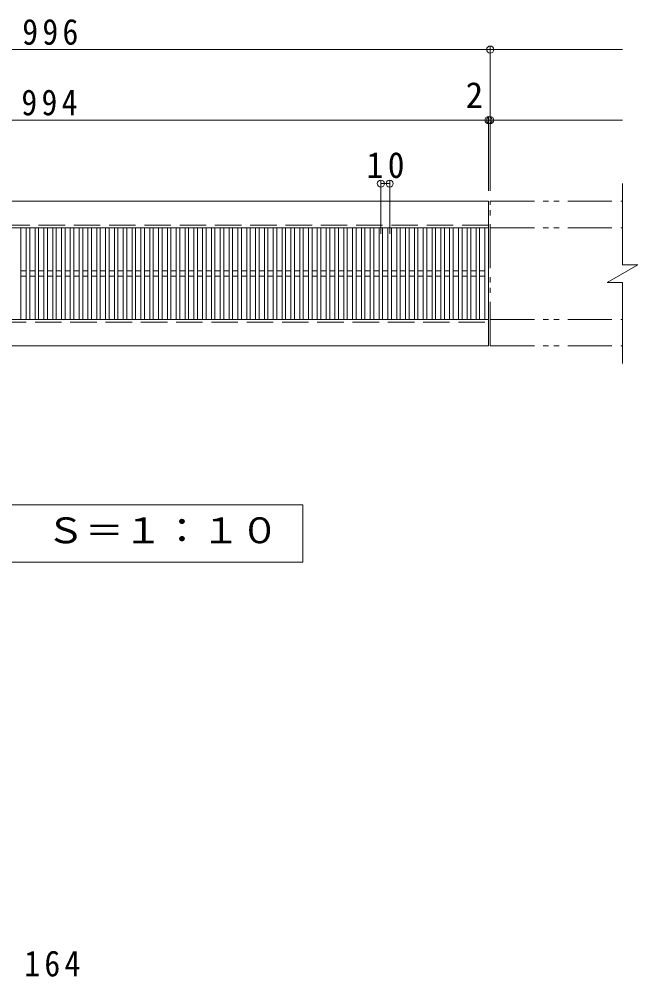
# Model space of a CAD drawing. Units: millimetres at full size, sheet at 1:10, with parts at other scales. Extents: x -1607 to 1699, y -1375 to 1177.
# Drawn here: x -976 to -275, y 91 to 1177 of the extents above; entities that cross this region are included whole.
import ezdxf
from ezdxf.enums import TextEntityAlignment as Align

# ---------------------------------------------------------------- set-up
doc = ezdxf.new("R2010")
doc.units = ezdxf.units.MM
doc.header["$LTSCALE"] = 10
doc.header["$PDMODE"] = 32
doc.header["$PDSIZE"] = 8
doc.linetypes.add('DASHED3', pattern=[4, 3, -1])
doc.linetypes.add('DOUBLE_CHAIN1', pattern=[8.8, 5, -1, 0.6, -0.6, 0.6, -1])
for name, color, linetype, lineweight in [('A-0', 6, 'Continuous', 5), ('C-1', 2, 'Continuous', 9), ('C-2', 3, 'Continuous', 9), ('C-4', 7, 'Continuous', 9), ('C-5', 7, 'Continuous', 9)]:
    doc.layers.add(name, color=color, linetype=linetype, lineweight=lineweight)
doc.styles.add('ＭＳ ゴシック', font='')
doc.styles.get('ＭＳ ゴシック').set_extended_font_data('MS Gothic')

msp = doc.modelspace()

# ---------------------------------------------------------------- linework, layer by layer
at = {"layer": 'C-1'}
for p, q in [((-292.02, 990.69), (-292.02, 898.69)), ((-444.02, 970.69), (-1438.02, 970.69)), ((-309.34, 878.69), (-274.7, 898.69)), ((-292.02, 898.69), (-274.7, 898.69)), ((-309.34, 878.69), (-292.02, 878.69)), ((-292.02, 878.69), (-292.02, 786.69)), ((-1438.02, 836.69), (-444.02, 836.69)), ((-444.02, 836.69), (-444.02, 806.69)), ((-1438.02, 806.69), (-444.02, 806.69))]:
    msp.add_line(p, q, dxfattribs=at)
at = {"layer": 'C-1', "linetype": 'DOUBLE_CHAIN1'}
for p, q in [((-442.02, 970.69), (-292.02, 970.69)), ((-442.02, 806.69), (-442.02, 970.69)), ((-442.02, 940.69), (-292.02, 940.69)), ((-442.02, 836.69), (-292.02, 836.69)), ((-442.02, 806.69), (-292.02, 806.69))]:
    msp.add_line(p, q, dxfattribs=at)
at = {"layer": 'C-1', "linetype": 'DASHED3'}
for p, q in [((-444.02, 943.69), (-1438.02, 943.69)), ((-1438.02, 833.69), (-444.02, 833.69))]:
    msp.add_line(p, q, dxfattribs=at)
at = {"layer": 'C-1'}
msp.add_lwpolyline([(-444.02, 970.69), (-444.02, 940.69), (-1438.02, 940.69)], dxfattribs=at)
at = {"layer": 'C-2'}
for p, q in [((-974.02, 940.69), (-974.02, 836.69)), ((-968.02, 836.69), (-968.02, 940.69)), ((-964.02, 940.69), (-964.02, 836.69)), ((-958.02, 836.69), (-958.02, 940.69)), ((-954.02, 940.69), (-954.02, 836.69)), ((-948.02, 836.69), (-948.02, 940.69)), ((-944.02, 940.69), (-944.02, 836.69)), ((-938.02, 836.69), (-938.02, 940.69)), ((-934.02, 940.69), (-934.02, 836.69)), ((-928.02, 836.69), (-928.02, 940.69)), ((-924.02, 940.69), (-924.02, 836.69)), ((-918.02, 836.69), (-918.02, 940.69)), ((-914.02, 940.69), (-914.02, 836.69)), ((-908.02, 836.69), (-908.02, 940.69)), ((-904.02, 940.69), (-904.02, 836.69)), ((-898.02, 836.69), (-898.02, 940.69)), ((-894.02, 940.69), (-894.02, 836.69)), ((-888.02, 836.69), (-888.02, 940.69)), ((-884.02, 940.69), (-884.02, 836.69)), ((-878.02, 836.69), (-878.02, 940.69)), ((-874.02, 940.69), (-874.02, 836.69)), ((-868.02, 836.69), (-868.02, 940.69)), ((-864.02, 940.69), (-864.02, 836.69)), ((-858.02, 836.69), (-858.02, 940.69)), ((-854.02, 940.69), (-854.02, 836.69)), ((-848.02, 836.69), (-848.02, 940.69)), ((-844.02, 940.69), (-844.02, 836.69)), ((-838.02, 836.69), (-838.02, 940.69)), ((-834.02, 940.69), (-834.02, 836.69)), ((-828.02, 836.69), (-828.02, 940.69)), ((-824.02, 940.69), (-824.02, 836.69)), ((-818.02, 836.69), (-818.02, 940.69)), ((-814.02, 940.69), (-814.02, 836.69)), ((-808.02, 836.69), (-808.02, 940.69)), ((-804.02, 940.69), (-804.02, 836.69)), ((-798.02, 836.69), (-798.02, 940.69)), ((-794.02, 940.69), (-794.02, 836.69)), ((-788.02, 836.69), (-788.02, 940.69)), ((-784.02, 940.69), (-784.02, 836.69)), ((-778.02, 836.69), (-778.02, 940.69)), ((-774.02, 940.69), (-774.02, 836.69)), ((-768.02, 836.69), (-768.02, 940.69)), ((-764.02, 940.69), (-764.02, 836.69)), ((-758.02, 836.69), (-758.02, 940.69)), ((-754.02, 940.69), (-754.02, 836.69)), ((-748.02, 836.69), (-748.02, 940.69)), ((-744.02, 940.69), (-744.02, 836.69)), ((-738.02, 836.69), (-738.02, 940.69)), ((-734.02, 940.69), (-734.02, 836.69)), ((-728.02, 836.69), (-728.02, 940.69)), ((-724.02, 940.69), (-724.02, 836.69)), ((-718.02, 836.69), (-718.02, 940.69)), ((-714.02, 940.69), (-714.02, 836.69)), ((-708.02, 836.69), (-708.02, 940.69)), ((-704.02, 940.69), (-704.02, 836.69)), ((-698.02, 836.69), (-698.02, 940.69)), ((-694.02, 940.69), (-694.02, 836.69)), ((-688.02, 836.69), (-688.02, 940.69)), ((-684.02, 940.69), (-684.02, 836.69)), ((-678.02, 836.69), (-678.02, 940.69)), ((-674.02, 940.69), (-674.02, 836.69)), ((-668.02, 836.69), (-668.02, 940.69)), ((-664.02, 940.69), (-664.02, 836.69)), ((-658.02, 836.69), (-658.02, 940.69)), ((-654.02, 940.69), (-654.02, 836.69)), ((-648.02, 836.69), (-648.02, 940.69)), ((-644.02, 940.69), (-644.02, 836.69)), ((-638.02, 836.69), (-638.02, 940.69)), ((-634.02, 940.69), (-634.02, 836.69)), ((-628.02, 836.69), (-628.02, 940.69)), ((-624.02, 940.69), (-624.02, 836.69)), ((-618.02, 836.69), (-618.02, 940.69)), ((-614.02, 940.69), (-614.02, 836.69)), ((-608.02, 836.69), (-608.02, 940.69)), ((-604.02, 940.69), (-604.02, 836.69)), ((-598.02, 836.69), (-598.02, 940.69)), ((-594.02, 940.69), (-594.02, 836.69)), ((-588.02, 836.69), (-588.02, 940.69)), ((-584.02, 940.69), (-584.02, 836.69)), ((-578.02, 836.69), (-578.02, 940.69)), ((-574.02, 940.69), (-574.02, 836.69)), ((-568.02, 836.69), (-568.02, 940.69)), ((-564.02, 940.69), (-564.02, 836.69)), ((-558.02, 836.69), (-558.02, 940.69)), ((-554.02, 940.69), (-554.02, 836.69)), ((-548.02, 836.69), (-548.02, 940.69)), ((-544.02, 940.69), (-544.02, 836.69)), ((-538.02, 836.69), (-538.02, 940.69)), ((-534.02, 940.69), (-534.02, 836.69)), ((-528.02, 836.69), (-528.02, 940.69)), ((-524.02, 940.69), (-524.02, 836.69)), ((-518.02, 836.69), (-518.02, 940.69)), ((-514.02, 940.69), (-514.02, 836.69)), ((-508.02, 836.69), (-508.02, 940.69)), ((-504.02, 940.69), (-504.02, 836.69)), ((-498.02, 836.69), (-498.02, 940.69)), ((-494.02, 940.69), (-494.02, 836.69)), ((-488.02, 836.69), (-488.02, 940.69)), ((-484.02, 940.69), (-484.02, 836.69)), ((-478.02, 836.69), (-478.02, 940.69)), ((-474.02, 940.69), (-474.02, 836.69)), ((-468.02, 836.69), (-468.02, 940.69)), ((-464.02, 940.69), (-464.02, 836.69)), ((-458.02, 836.69), (-458.02, 940.69)), ((-454.02, 940.69), (-454.02, 836.69)), ((-448.02, 836.69), (-448.02, 940.69)), ((-444.02, 940.69), (-444.02, 836.69)), ((-968.02, 891.69), (-974.02, 891.69)), ((-958.02, 891.69), (-964.02, 891.69)), ((-948.02, 891.69), (-954.02, 891.69)), ((-938.02, 891.69), (-944.02, 891.69)), ((-928.02, 891.69), (-934.02, 891.69)), ((-918.02, 891.69), (-924.02, 891.69)), ((-908.02, 891.69), (-914.02, 891.69)), ((-898.02, 891.69), (-904.02, 891.69)), ((-888.02, 891.69), (-894.02, 891.69)), ((-878.02, 891.69), (-884.02, 891.69)), ((-868.02, 891.69), (-874.02, 891.69)), ((-858.02, 891.69), (-864.02, 891.69)), ((-848.02, 891.69), (-854.02, 891.69)), ((-838.02, 891.69), (-844.02, 891.69)), ((-828.02, 891.69), (-834.02, 891.69)), ((-818.02, 891.69), (-824.02, 891.69)), ((-808.02, 891.69), (-814.02, 891.69)), ((-798.02, 891.69), (-804.02, 891.69)), ((-788.02, 891.69), (-794.02, 891.69)), ((-778.02, 891.69), (-784.02, 891.69)), ((-768.02, 891.69), (-774.02, 891.69)), ((-758.02, 891.69), (-764.02, 891.69)), ((-748.02, 891.69), (-754.02, 891.69)), ((-738.02, 891.69), (-744.02, 891.69)), ((-728.02, 891.69), (-734.02, 891.69)), ((-718.02, 891.69), (-724.02, 891.69)), ((-708.02, 891.69), (-714.02, 891.69)), ((-698.02, 891.69), (-704.02, 891.69)), ((-688.02, 891.69), (-694.02, 891.69)), ((-678.02, 891.69), (-684.02, 891.69)), ((-668.02, 891.69), (-674.02, 891.69)), ((-658.02, 891.69), (-664.02, 891.69)), ((-648.02, 891.69), (-654.02, 891.69)), ((-638.02, 891.69), (-644.02, 891.69)), ((-628.02, 891.69), (-634.02, 891.69)), ((-618.02, 891.69), (-624.02, 891.69)), ((-608.02, 891.69), (-614.02, 891.69)), ((-598.02, 891.69), (-604.02, 891.69)), ((-588.02, 891.69), (-594.02, 891.69)), ((-578.02, 891.69), (-584.02, 891.69)), ((-568.02, 891.69), (-574.02, 891.69)), ((-558.02, 891.69), (-564.02, 891.69)), ((-548.02, 891.69), (-554.02, 891.69)), ((-538.02, 891.69), (-544.02, 891.69)), ((-528.02, 891.69), (-534.02, 891.69)), ((-518.02, 891.69), (-524.02, 891.69)), ((-508.02, 891.69), (-514.02, 891.69)), ((-498.02, 891.69), (-504.02, 891.69)), ((-488.02, 891.69), (-494.02, 891.69)), ((-478.02, 891.69), (-484.02, 891.69)), ((-468.02, 891.69), (-474.02, 891.69)), ((-458.02, 891.69), (-464.02, 891.69)), ((-448.02, 891.69), (-454.02, 891.69)), ((-968.02, 885.69), (-974.02, 885.69)), ((-958.02, 885.69), (-964.02, 885.69)), ((-948.02, 885.69), (-954.02, 885.69)), ((-938.02, 885.69), (-944.02, 885.69)), ((-928.02, 885.69), (-934.02, 885.69)), ((-918.02, 885.69), (-924.02, 885.69)), ((-908.02, 885.69), (-914.02, 885.69)), ((-898.02, 885.69), (-904.02, 885.69)), ((-888.02, 885.69), (-894.02, 885.69)), ((-878.02, 885.69), (-884.02, 885.69)), ((-868.02, 885.69), (-874.02, 885.69)), ((-858.02, 885.69), (-864.02, 885.69)), ((-848.02, 885.69), (-854.02, 885.69)), ((-838.02, 885.69), (-844.02, 885.69)), ((-828.02, 885.69), (-834.02, 885.69)), ((-818.02, 885.69), (-824.02, 885.69)), ((-808.02, 885.69), (-814.02, 885.69)), ((-798.02, 885.69), (-804.02, 885.69)), ((-788.02, 885.69), (-794.02, 885.69)), ((-778.02, 885.69), (-784.02, 885.69)), ((-768.02, 885.69), (-774.02, 885.69)), ((-758.02, 885.69), (-764.02, 885.69)), ((-748.02, 885.69), (-754.02, 885.69)), ((-738.02, 885.69), (-744.02, 885.69)), ((-728.02, 885.69), (-734.02, 885.69)), ((-718.02, 885.69), (-724.02, 885.69)), ((-708.02, 885.69), (-714.02, 885.69)), ((-698.02, 885.69), (-704.02, 885.69)), ((-688.02, 885.69), (-694.02, 885.69)), ((-678.02, 885.69), (-684.02, 885.69)), ((-668.02, 885.69), (-674.02, 885.69)), ((-658.02, 885.69), (-664.02, 885.69)), ((-648.02, 885.69), (-654.02, 885.69)), ((-638.02, 885.69), (-644.02, 885.69)), ((-628.02, 885.69), (-634.02, 885.69)), ((-618.02, 885.69), (-624.02, 885.69)), ((-608.02, 885.69), (-614.02, 885.69)), ((-598.02, 885.69), (-604.02, 885.69)), ((-588.02, 885.69), (-594.02, 885.69)), ((-578.02, 885.69), (-584.02, 885.69)), ((-568.02, 885.69), (-574.02, 885.69)), ((-558.02, 885.69), (-564.02, 885.69)), ((-548.02, 885.69), (-554.02, 885.69)), ((-538.02, 885.69), (-544.02, 885.69)), ((-528.02, 885.69), (-534.02, 885.69)), ((-518.02, 885.69), (-524.02, 885.69)), ((-508.02, 885.69), (-514.02, 885.69)), ((-498.02, 885.69), (-504.02, 885.69)), ((-488.02, 885.69), (-494.02, 885.69)), ((-478.02, 885.69), (-484.02, 885.69)), ((-468.02, 885.69), (-474.02, 885.69)), ((-458.02, 885.69), (-464.02, 885.69)), ((-448.02, 885.69), (-454.02, 885.69))]:
    msp.add_line(p, q, dxfattribs=at)
at = {"layer": 'C-4'}
for p, q in [((-1590.02, 1142.69), (-292.02, 1142.69)), ((-442.02, 982.69), (-442.02, 1145.69)), ((-444.02, 982.69), (-444.02, 1065.69)), ((-1590.02, 1062.69), (-292.02, 1062.69)), ((-566.02, 993.69), (-566.02, 933.81)), ((-566.02, 990.69), (-556.02, 990.69)), ((-556.02, 993.69), (-556.02, 933.81))]:
    msp.add_line(p, q, dxfattribs=at)
for p in [(-442.02, 1142.69), (-444.02, 1062.69), (-442.02, 1062.69), (-566.02, 990.69), (-556.02, 990.69)]:
    msp.add_point(p, dxfattribs=at)
at = {"layer": 'C-5'}
msp.add_lwpolyline([(-1229.52, 561.69), (-1229.52, 626.69), (-654.52, 626.69), (-654.52, 561.69)], close=True, dxfattribs=at)

# ---------------------------------------------------------------- texts
at = {"layer": 'A-0', "color": 2, "insert": (-970.23, 91.42), "char_height": 29.33, "attachment_point": 7, "style": 'ＭＳ ゴシック'}
msp.add_mtext('\\T1.27;\\W0.9;164', dxfattribs=at)
at = {"layer": 'C-4', "color": 2, "style": 'ＭＳ ゴシック'}
msp.add_text('2', height=29.33, dxfattribs=at).set_placement((-469.98, 1067.69), align=Align.BOTTOM_LEFT)
at = {"layer": 'C-4', "color": 2, "char_height": 29.33, "attachment_point": 7, "style": 'ＭＳ ゴシック'}
for s, insert in [('\\T1.27;\\W0.9;996', (-972.52, 1147.69)), ('\\T1.27;\\W0.9;994', (-973.52, 1067.69)), ('\\T1.27;\\W0.95;10', (-582.27, 996.69))]:
    msp.add_mtext(s, dxfattribs=dict(at, insert=insert))
at = {"layer": 'C-5', "color": 2, "style": 'ＭＳ ゴシック', "width": 1.1}
msp.add_text('平面詳細図\u3000Ｓ＝１：１０', height=29.33, dxfattribs=at).set_placement((-1209.52, 574.19), align=Align.BOTTOM_LEFT)

doc.saveas('drawing.dxf')
